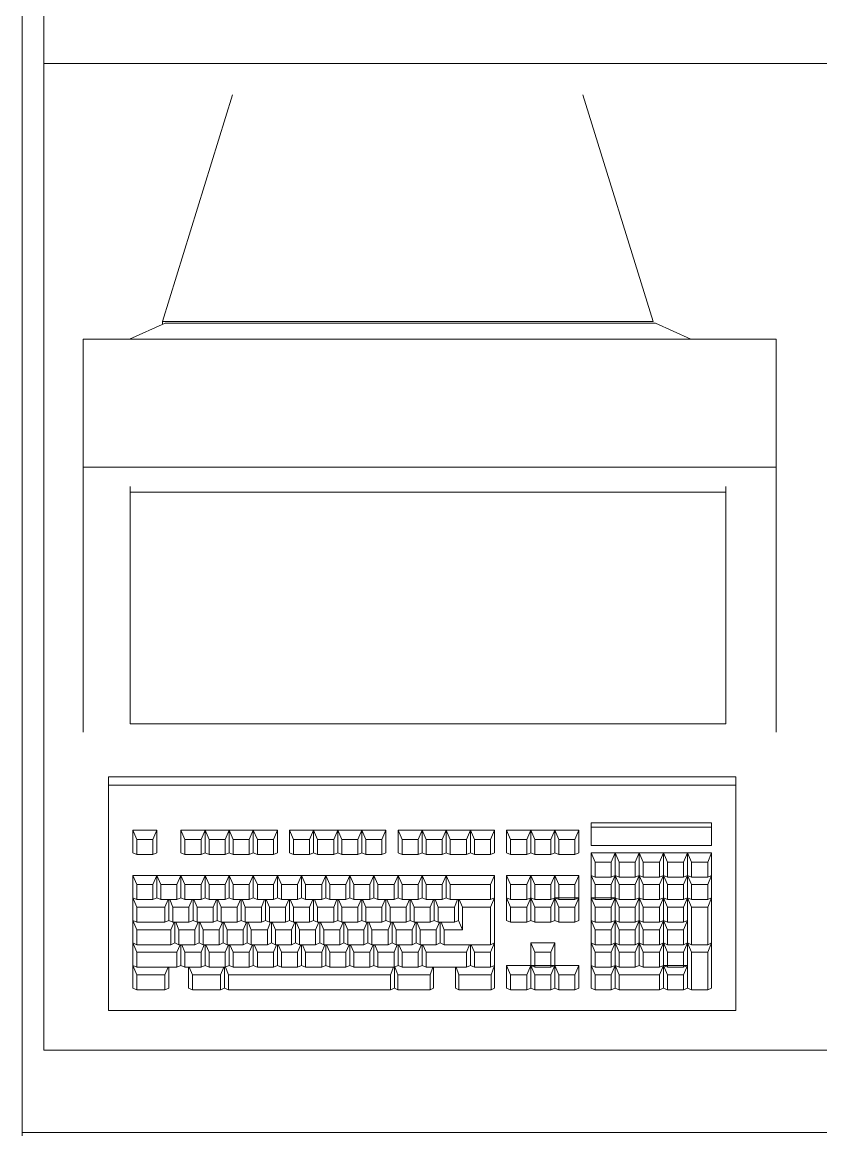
# Model space of a CAD drawing. Header units: inches. Extents: x -281 to 5521, y -151 to 3105.
# Drawn here: x 4214.73 to 4226.12, y 1950.99 to 1966.87 of the extents above; entities that cross this region are included whole.
import ezdxf

# ---------------------------------------------------------------- set-up
doc = ezdxf.new("R2010")
doc.units = ezdxf.units.IN
doc.header["$LTSCALE"] = 48
doc.header["$MEASUREMENT"] = 0
doc.layers.add('Q-SPCQ', color=91, linetype='CONTINUOUS', lineweight=9)

# ---------------------------------------------------------------- blocks, each defined once
blk = doc.blocks.new('Pyxis Med Station 3692 - PYXIS MEDSTATION-299292-SECOND FLOOR INFUSION PLAN')
at = {"layer": 'Q-SPCQ'}
for p, q in [((-12.004, 15.43), (-12.004, -11.923)), ((-11.699, 3.327), (-11.699, 15.326)), ((-11.699, -10.749), (-11.699, 3.327)), ((10.492, 3.327), (-11.699, 3.327)), ((-10.004, -0.357), (-9.004, 2.88)), ((-4.004, 2.88), (-3.004, -0.357)), ((-10.474, -0.605), (-9.968, -0.378)), ((-10.004, -0.357), (-10.004, -0.394)), ((-3.004, -0.357), (-10.004, -0.357)), ((-9.968, -0.378), (-2.968, -0.378)), ((-2.968, -0.378), (-2.463, -0.605)), ((-11.136, -2.432), (-11.136, -0.605)), ((-1.248, -0.605), (-11.136, -0.605)), ((-1.248, -0.605), (-1.248, -2.432)), ((-11.136, -6.211), (-11.136, -2.432)), ((-1.248, -2.432), (-11.136, -2.432)), ((-1.248, -2.432), (-1.248, -6.211)), ((-10.463, -2.789), (-10.463, -2.707)), ((-10.463, -6.093), (-10.463, -2.789)), ((-1.968, -2.789), (-10.463, -2.789)), ((-1.968, -2.707), (-1.968, -2.789)), ((-1.968, -2.789), (-1.968, -6.093)), ((-1.968, -6.093), (-10.463, -6.093)), ((-10.773, -6.85), (-1.824, -6.85)), ((-10.773, -6.969), (-10.773, -6.85)), ((-10.773, -6.85), (-1.824, -6.85)), ((-10.773, -6.969), (-10.773, -10.183)), ((-10.773, -6.969), (-1.824, -6.969)), ((-10.773, -6.969), (-10.773, -10.183)), ((-10.773, -6.969), (-1.824, -6.969)), ((-1.824, -6.969), (-1.824, -6.85)), ((-1.824, -6.969), (-1.824, -6.85)), ((-1.824, -10.183), (-1.824, -6.969)), ((-1.824, -10.183), (-1.824, -6.969)), ((-10.429, -7.933), (-10.429, -7.612)), ((-10.429, -7.612), (-10.084, -7.612)), ((-10.429, -7.612), (-10.371, -7.744)), ((-10.142, -7.744), (-10.084, -7.612)), ((-10.084, -7.933), (-10.084, -7.612)), ((-9.396, -7.612), (-9.74, -7.612)), ((-9.74, -7.933), (-9.74, -7.612)), ((-9.74, -7.612), (-9.683, -7.744)), ((-9.396, -7.612), (-9.453, -7.744)), ((-9.396, -7.612), (-9.052, -7.612)), ((-9.396, -7.612), (-9.339, -7.744)), ((-9.396, -7.612), (-9.396, -7.933)), ((-9.396, -7.612), (-9.396, -7.933)), ((-9.109, -7.744), (-9.052, -7.612)), ((-8.708, -7.612), (-9.052, -7.612)), ((-9.052, -7.933), (-9.052, -7.612)), ((-9.052, -7.933), (-9.052, -7.612)), ((-8.995, -7.744), (-9.052, -7.612)), ((-8.765, -7.744), (-8.708, -7.612)), ((-8.364, -7.612), (-8.708, -7.612)), ((-8.708, -7.933), (-8.708, -7.612)), ((-8.708, -7.933), (-8.708, -7.612)), ((-8.65, -7.744), (-8.708, -7.612)), ((-8.364, -7.612), (-8.421, -7.744)), ((-8.364, -7.612), (-8.364, -7.933)), ((-8.191, -7.612), (-7.847, -7.612)), ((-8.191, -7.612), (-8.191, -7.933)), ((-8.134, -7.744), (-8.191, -7.612)), ((-7.905, -7.744), (-7.847, -7.612)), ((-7.847, -7.612), (-7.503, -7.612)), ((-7.847, -7.612), (-7.847, -7.933)), ((-7.847, -7.612), (-7.847, -7.933)), ((-7.847, -7.612), (-7.79, -7.744)), ((-7.56, -7.744), (-7.503, -7.612)), ((-7.503, -7.933), (-7.503, -7.612)), ((-7.503, -7.933), (-7.503, -7.612)), ((-7.503, -7.612), (-7.159, -7.612)), ((-7.503, -7.612), (-7.446, -7.744)), ((-7.159, -7.612), (-7.216, -7.744)), ((-6.815, -7.612), (-7.159, -7.612)), ((-7.159, -7.933), (-7.159, -7.612)), ((-7.159, -7.933), (-7.159, -7.612)), ((-7.101, -7.744), (-7.159, -7.612)), ((-6.872, -7.744), (-6.815, -7.612)), ((-6.815, -7.933), (-6.815, -7.612)), ((-6.643, -7.933), (-6.643, -7.612)), ((-6.643, -7.612), (-6.298, -7.612)), ((-6.643, -7.612), (-6.585, -7.744)), ((-6.298, -7.612), (-6.356, -7.744)), ((-5.954, -7.612), (-6.298, -7.612)), ((-6.298, -7.933), (-6.298, -7.612)), ((-6.298, -7.933), (-6.298, -7.612)), ((-6.241, -7.744), (-6.298, -7.612)), ((-5.954, -7.612), (-6.012, -7.744)), ((-5.954, -7.612), (-5.61, -7.612)), ((-5.954, -7.612), (-5.897, -7.744)), ((-5.954, -7.612), (-5.954, -7.933)), ((-5.954, -7.612), (-5.954, -7.933)), ((-5.61, -7.612), (-5.667, -7.744)), ((-5.61, -7.612), (-5.266, -7.612)), ((-5.61, -7.612), (-5.553, -7.744)), ((-5.61, -7.612), (-5.61, -7.933)), ((-5.61, -7.612), (-5.61, -7.933)), ((-5.266, -7.612), (-5.323, -7.744)), ((-5.266, -7.612), (-5.266, -7.933)), ((-5.094, -7.933), (-5.094, -7.612)), ((-4.749, -7.612), (-5.094, -7.612)), ((-5.036, -7.744), (-5.094, -7.612)), ((-4.749, -7.612), (-4.807, -7.744)), ((-4.406, -7.612), (-4.749, -7.612)), ((-4.749, -7.612), (-4.749, -7.933)), ((-4.749, -7.612), (-4.749, -7.933)), ((-4.749, -7.612), (-4.692, -7.744)), ((-4.406, -7.612), (-4.463, -7.744)), ((-4.406, -7.612), (-4.061, -7.612)), ((-4.406, -7.933), (-4.406, -7.612)), ((-4.406, -7.933), (-4.406, -7.612)), ((-4.406, -7.612), (-4.348, -7.744)), ((-4.118, -7.744), (-4.061, -7.612)), ((-4.061, -7.933), (-4.061, -7.612)), ((-3.889, -7.507), (-2.168, -7.507)), ((-3.889, -7.569), (-3.889, -7.507)), ((-2.168, -7.569), (-3.889, -7.569)), ((-3.889, -7.828), (-3.889, -7.569)), ((-3.889, -7.828), (-3.889, -7.569)), ((-2.168, -7.569), (-3.889, -7.569)), ((-2.168, -7.569), (-2.168, -7.507)), ((-2.168, -7.569), (-2.168, -7.828)), ((-2.168, -7.569), (-2.168, -7.828)), ((-10.371, -7.959), (-10.371, -7.744)), ((-10.142, -7.744), (-10.371, -7.744)), ((-10.142, -7.959), (-10.142, -7.744)), ((-9.453, -7.744), (-9.683, -7.744)), ((-9.683, -7.744), (-9.683, -7.959)), ((-9.453, -7.959), (-9.453, -7.744)), ((-9.109, -7.744), (-9.339, -7.744)), ((-9.339, -7.744), (-9.339, -7.959)), ((-9.109, -7.744), (-9.109, -7.959)), ((-8.765, -7.744), (-8.995, -7.744)), ((-8.995, -7.959), (-8.995, -7.744)), ((-8.765, -7.959), (-8.765, -7.744)), ((-8.421, -7.744), (-8.65, -7.744)), ((-8.65, -7.744), (-8.65, -7.959)), ((-8.421, -7.959), (-8.421, -7.744)), ((-8.134, -7.959), (-8.134, -7.744)), ((-8.134, -7.744), (-7.905, -7.744)), ((-7.905, -7.744), (-7.905, -7.959)), ((-7.79, -7.959), (-7.79, -7.744)), ((-7.56, -7.744), (-7.79, -7.744)), ((-7.56, -7.744), (-7.56, -7.959)), ((-7.446, -7.959), (-7.446, -7.744)), ((-7.446, -7.744), (-7.216, -7.744)), ((-7.216, -7.959), (-7.216, -7.744)), ((-6.872, -7.744), (-7.101, -7.744)), ((-7.101, -7.744), (-7.101, -7.959)), ((-6.872, -7.744), (-6.872, -7.959)), ((-6.585, -7.744), (-6.585, -7.959)), ((-6.585, -7.744), (-6.356, -7.744)), ((-6.356, -7.959), (-6.356, -7.744)), ((-6.241, -7.959), (-6.241, -7.744)), ((-6.241, -7.744), (-6.012, -7.744)), ((-6.012, -7.959), (-6.012, -7.744)), ((-5.897, -7.744), (-5.667, -7.744)), ((-5.897, -7.744), (-5.897, -7.959)), ((-5.667, -7.959), (-5.667, -7.744)), ((-5.553, -7.959), (-5.553, -7.744)), ((-5.323, -7.744), (-5.553, -7.744)), ((-5.323, -7.959), (-5.323, -7.744)), ((-5.036, -7.744), (-5.036, -7.959)), ((-5.036, -7.744), (-4.807, -7.744)), ((-4.807, -7.959), (-4.807, -7.744)), ((-4.692, -7.959), (-4.692, -7.744)), ((-4.463, -7.744), (-4.692, -7.744)), ((-4.463, -7.744), (-4.463, -7.959)), ((-4.118, -7.744), (-4.348, -7.744)), ((-4.348, -7.744), (-4.348, -7.959)), ((-4.118, -7.744), (-4.118, -7.959)), ((-10.429, -7.933), (-10.371, -7.959)), ((-10.142, -7.959), (-10.084, -7.933)), ((-9.74, -7.933), (-9.683, -7.959)), ((-9.453, -7.959), (-9.396, -7.933)), ((-9.339, -7.959), (-9.396, -7.933)), ((-9.109, -7.959), (-9.052, -7.933)), ((-9.052, -7.933), (-8.995, -7.959)), ((-8.765, -7.959), (-8.708, -7.933)), ((-8.708, -7.933), (-8.65, -7.959)), ((-8.421, -7.959), (-8.364, -7.933)), ((-8.134, -7.959), (-8.191, -7.933)), ((-7.847, -7.933), (-7.905, -7.959)), ((-7.79, -7.959), (-7.847, -7.933)), ((-7.503, -7.933), (-7.56, -7.959)), ((-7.503, -7.933), (-7.446, -7.959)), ((-7.159, -7.933), (-7.216, -7.959)), ((-7.159, -7.933), (-7.101, -7.959)), ((-6.815, -7.933), (-6.872, -7.959)), ((-6.643, -7.933), (-6.585, -7.959)), ((-6.356, -7.959), (-6.298, -7.933)), ((-6.298, -7.933), (-6.241, -7.959)), ((-5.954, -7.933), (-6.012, -7.959)), ((-5.897, -7.959), (-5.954, -7.933)), ((-5.667, -7.959), (-5.61, -7.933)), ((-5.553, -7.959), (-5.61, -7.933)), ((-5.323, -7.959), (-5.266, -7.933)), ((-5.094, -7.933), (-5.036, -7.959)), ((-4.807, -7.959), (-4.749, -7.933)), ((-4.692, -7.959), (-4.749, -7.933)), ((-4.406, -7.933), (-4.463, -7.959)), ((-4.406, -7.933), (-4.348, -7.959)), ((-4.118, -7.959), (-4.061, -7.933)), ((-3.889, -7.828), (-2.168, -7.828)), ((-3.889, -7.933), (-3.545, -7.933)), ((-3.889, -7.933), (-3.832, -8.066)), ((-3.889, -7.938), (-3.889, -8.255)), ((-3.602, -8.066), (-3.545, -7.933)), ((-3.545, -7.933), (-3.201, -7.933)), ((-3.545, -7.933), (-3.487, -8.066)), ((-3.545, -8.255), (-3.545, -7.938)), ((-3.545, -8.255), (-3.545, -7.938)), ((-3.258, -8.066), (-3.201, -7.933)), ((-3.201, -8.255), (-3.201, -7.933)), ((-3.201, -7.933), (-2.856, -7.933)), ((-3.144, -8.066), (-3.201, -7.933)), ((-3.201, -8.255), (-3.201, -7.938)), ((-2.856, -7.933), (-2.914, -8.066)), ((-2.856, -7.933), (-2.856, -8.255)), ((-2.856, -7.933), (-2.856, -8.255)), ((-2.856, -7.933), (-2.513, -7.933)), ((-2.799, -8.066), (-2.856, -7.933)), ((-2.513, -7.933), (-2.57, -8.066)), ((-2.168, -7.933), (-2.513, -7.933)), ((-2.455, -8.066), (-2.513, -7.933)), ((-2.513, -8.255), (-2.513, -7.938)), ((-2.513, -8.255), (-2.513, -7.938)), ((-2.225, -8.066), (-2.168, -7.933)), ((-2.168, -8.255), (-2.168, -7.938)), ((-10.142, -7.959), (-10.371, -7.959)), ((-9.453, -7.959), (-9.683, -7.959)), ((-9.109, -7.959), (-9.339, -7.959)), ((-8.765, -7.959), (-8.995, -7.959)), ((-8.421, -7.959), (-8.65, -7.959)), ((-8.134, -7.959), (-7.905, -7.959)), ((-7.79, -7.959), (-7.56, -7.959)), ((-7.446, -7.959), (-7.216, -7.959)), ((-7.101, -7.959), (-6.872, -7.959)), ((-6.356, -7.959), (-6.585, -7.959)), ((-6.241, -7.959), (-6.012, -7.959)), ((-5.667, -7.959), (-5.897, -7.959)), ((-5.553, -7.959), (-5.323, -7.959)), ((-4.807, -7.959), (-5.036, -7.959)), ((-4.692, -7.959), (-4.463, -7.959)), ((-4.118, -7.959), (-4.348, -7.959)), ((-3.832, -8.28), (-3.832, -8.066)), ((-3.602, -8.066), (-3.832, -8.066)), ((-3.602, -8.28), (-3.602, -8.066)), ((-3.258, -8.066), (-3.487, -8.066)), ((-3.487, -8.066), (-3.487, -8.28)), ((-3.258, -8.066), (-3.258, -8.28)), ((-3.144, -8.28), (-3.144, -8.066)), ((-3.144, -8.066), (-2.917, -8.066)), ((-2.914, -8.28), (-2.914, -8.066)), ((-2.799, -8.28), (-2.799, -8.066)), ((-2.799, -8.066), (-2.57, -8.066)), ((-2.57, -8.28), (-2.57, -8.066)), ((-2.225, -8.066), (-2.455, -8.066)), ((-2.455, -8.28), (-2.455, -8.066)), ((-2.225, -8.28), (-2.225, -8.066)), ((-10.429, -8.576), (-10.429, -8.255)), ((-10.429, -8.255), (-10.084, -8.255)), ((-10.371, -8.387), (-10.429, -8.255)), ((-10.084, -8.255), (-10.142, -8.387)), ((-10.084, -8.255), (-10.084, -8.576)), ((-10.084, -8.255), (-10.084, -8.576)), ((-10.084, -8.255), (-9.74, -8.255)), ((-10.027, -8.387), (-10.084, -8.255)), ((-9.798, -8.387), (-9.74, -8.255)), ((-9.396, -8.255), (-9.74, -8.255)), ((-9.74, -8.255), (-9.74, -8.576)), ((-9.74, -8.255), (-9.74, -8.576)), ((-9.683, -8.387), (-9.74, -8.255)), ((-9.396, -8.255), (-9.453, -8.387)), ((-9.396, -8.576), (-9.396, -8.255)), ((-9.396, -8.576), (-9.396, -8.255)), ((-9.052, -8.255), (-9.396, -8.255)), ((-9.339, -8.387), (-9.396, -8.255)), ((-9.052, -8.255), (-9.109, -8.387)), ((-9.052, -8.255), (-8.708, -8.255)), ((-9.052, -8.255), (-9.052, -8.576)), ((-9.052, -8.255), (-9.052, -8.576)), ((-9.052, -8.255), (-8.995, -8.387)), ((-8.765, -8.387), (-8.708, -8.255)), ((-8.708, -8.576), (-8.708, -8.255)), ((-8.708, -8.576), (-8.708, -8.255)), ((-8.708, -8.255), (-8.364, -8.255)), ((-8.708, -8.255), (-8.65, -8.387)), ((-8.421, -8.387), (-8.364, -8.255)), ((-8.364, -8.576), (-8.364, -8.255)), ((-8.364, -8.576), (-8.364, -8.255)), ((-8.364, -8.255), (-8.019, -8.255)), ((-8.306, -8.387), (-8.364, -8.255)), ((-8.019, -8.255), (-8.077, -8.387)), ((-8.019, -8.576), (-8.019, -8.255)), ((-8.019, -8.576), (-8.019, -8.255)), ((-8.019, -8.255), (-7.675, -8.255)), ((-8.019, -8.255), (-7.962, -8.387)), ((-7.675, -8.255), (-7.732, -8.387)), ((-7.675, -8.255), (-7.675, -8.576)), ((-7.675, -8.255), (-7.675, -8.576)), ((-7.675, -8.255), (-7.331, -8.255)), ((-7.675, -8.255), (-7.618, -8.387)), ((-7.388, -8.387), (-7.331, -8.255)), ((-6.987, -8.255), (-7.331, -8.255)), ((-7.331, -8.255), (-7.331, -8.576)), ((-7.331, -8.255), (-7.331, -8.576)), ((-7.274, -8.387), (-7.331, -8.255)), ((-7.044, -8.387), (-6.987, -8.255)), ((-6.987, -8.576), (-6.987, -8.255)), ((-6.987, -8.576), (-6.987, -8.255)), ((-6.643, -8.255), (-6.987, -8.255)), ((-6.987, -8.255), (-6.929, -8.387)), ((-6.643, -8.255), (-6.7, -8.387)), ((-6.298, -8.255), (-6.643, -8.255)), ((-6.643, -8.576), (-6.643, -8.255)), ((-6.643, -8.576), (-6.643, -8.255)), ((-6.585, -8.387), (-6.643, -8.255)), ((-6.298, -8.255), (-6.356, -8.387)), ((-5.954, -8.255), (-6.298, -8.255)), ((-6.298, -8.576), (-6.298, -8.255)), ((-6.298, -8.576), (-6.298, -8.255)), ((-6.241, -8.387), (-6.298, -8.255)), ((-5.954, -8.255), (-6.012, -8.387)), ((-5.954, -8.576), (-5.954, -8.255)), ((-5.954, -8.576), (-5.954, -8.255)), ((-5.954, -8.255), (-5.266, -8.255)), ((-5.897, -8.387), (-5.954, -8.255)), ((-5.266, -8.255), (-5.323, -8.387)), ((-5.266, -8.576), (-5.266, -8.255)), ((-4.749, -8.255), (-5.094, -8.255)), ((-5.094, -8.255), (-5.094, -8.576)), ((-5.094, -8.255), (-5.036, -8.387)), ((-4.749, -8.255), (-4.807, -8.387)), ((-4.749, -8.255), (-4.406, -8.255)), ((-4.749, -8.255), (-4.749, -8.576)), ((-4.749, -8.255), (-4.749, -8.576)), ((-4.692, -8.387), (-4.749, -8.255)), ((-4.463, -8.387), (-4.406, -8.255)), ((-4.061, -8.255), (-4.406, -8.255)), ((-4.406, -8.576), (-4.406, -8.255)), ((-4.406, -8.576), (-4.406, -8.255)), ((-4.406, -8.255), (-4.348, -8.387)), ((-4.118, -8.387), (-4.061, -8.255)), ((-4.061, -8.576), (-4.061, -8.255)), ((-3.889, -8.255), (-3.889, -8.576)), ((-3.889, -8.255), (-3.832, -8.387)), ((-3.832, -8.28), (-3.889, -8.255)), ((-3.545, -8.255), (-3.602, -8.387)), ((-3.602, -8.28), (-3.545, -8.255)), ((-3.545, -8.255), (-3.545, -8.576)), ((-3.545, -8.255), (-3.545, -8.576)), ((-3.545, -8.255), (-3.487, -8.387)), ((-3.545, -8.255), (-3.487, -8.28)), ((-3.258, -8.387), (-3.201, -8.255)), ((-3.258, -8.28), (-3.201, -8.255)), ((-3.201, -8.576), (-3.201, -8.255)), ((-3.201, -8.576), (-3.201, -8.255)), ((-3.201, -8.255), (-3.144, -8.387)), ((-3.201, -8.255), (-3.144, -8.28)), ((-2.914, -8.387), (-2.856, -8.255)), ((-2.914, -8.28), (-2.856, -8.255)), ((-2.799, -8.387), (-2.856, -8.255)), ((-2.856, -8.255), (-2.856, -8.576)), ((-2.856, -8.255), (-2.856, -8.576)), ((-2.799, -8.28), (-2.856, -8.255)), ((-2.513, -8.255), (-2.57, -8.387)), ((-2.57, -8.28), (-2.513, -8.255)), ((-2.513, -8.255), (-2.513, -8.576)), ((-2.455, -8.28), (-2.513, -8.255)), ((-2.513, -8.255), (-2.513, -8.576)), ((-2.455, -8.387), (-2.513, -8.255)), ((-2.225, -8.28), (-2.168, -8.255)), ((-2.168, -8.255), (-2.225, -8.387)), ((-2.168, -8.255), (-2.168, -8.576)), ((-10.371, -8.601), (-10.371, -8.387)), ((-10.371, -8.387), (-10.142, -8.387)), ((-10.142, -8.387), (-10.142, -8.601)), ((-9.798, -8.387), (-10.027, -8.387)), ((-10.027, -8.387), (-10.027, -8.601)), ((-9.798, -8.387), (-9.798, -8.601)), ((-9.683, -8.601), (-9.683, -8.387)), ((-9.683, -8.387), (-9.453, -8.387)), ((-9.453, -8.601), (-9.453, -8.387)), ((-9.109, -8.387), (-9.339, -8.387)), ((-9.339, -8.387), (-9.339, -8.601)), ((-9.109, -8.601), (-9.109, -8.387)), ((-8.995, -8.601), (-8.995, -8.387)), ((-8.765, -8.387), (-8.995, -8.387)), ((-8.765, -8.387), (-8.765, -8.601)), ((-8.65, -8.601), (-8.65, -8.387)), ((-8.421, -8.387), (-8.65, -8.387)), ((-8.421, -8.601), (-8.421, -8.387)), ((-8.306, -8.387), (-8.077, -8.387)), ((-8.306, -8.387), (-8.306, -8.601)), ((-8.077, -8.601), (-8.077, -8.387)), ((-7.732, -8.387), (-7.962, -8.387)), ((-7.962, -8.387), (-7.962, -8.601)), ((-7.732, -8.387), (-7.732, -8.601)), ((-7.618, -8.601), (-7.618, -8.387)), ((-7.618, -8.387), (-7.388, -8.387)), ((-7.388, -8.601), (-7.388, -8.387)), ((-7.044, -8.387), (-7.274, -8.387)), ((-7.274, -8.601), (-7.274, -8.387)), ((-7.044, -8.387), (-7.044, -8.601)), ((-6.929, -8.601), (-6.929, -8.387)), ((-6.7, -8.387), (-6.929, -8.387)), ((-6.7, -8.601), (-6.7, -8.387)), ((-6.585, -8.601), (-6.585, -8.387)), ((-6.585, -8.387), (-6.356, -8.387)), ((-6.356, -8.601), (-6.356, -8.387)), ((-6.012, -8.387), (-6.241, -8.387)), ((-6.241, -8.387), (-6.241, -8.601)), ((-6.012, -8.601), (-6.012, -8.387)), ((-5.897, -8.601), (-5.897, -8.387)), ((-5.897, -8.387), (-5.323, -8.387)), ((-5.323, -8.601), (-5.323, -8.387)), ((-5.036, -8.601), (-5.036, -8.387)), ((-4.807, -8.387), (-5.036, -8.387)), ((-4.807, -8.601), (-4.807, -8.387)), ((-4.692, -8.387), (-4.463, -8.387)), ((-4.692, -8.387), (-4.692, -8.601)), ((-4.463, -8.601), (-4.463, -8.387)), ((-4.118, -8.387), (-4.348, -8.387)), ((-4.348, -8.387), (-4.348, -8.601)), ((-4.118, -8.601), (-4.118, -8.387)), ((-3.602, -8.28), (-3.832, -8.28)), ((-3.832, -8.601), (-3.832, -8.387)), ((-3.602, -8.387), (-3.832, -8.387)), ((-3.602, -8.601), (-3.602, -8.387)), ((-3.258, -8.28), (-3.487, -8.28)), ((-3.258, -8.387), (-3.487, -8.387)), ((-3.487, -8.601), (-3.487, -8.387)), ((-3.258, -8.601), (-3.258, -8.387)), ((-3.144, -8.28), (-2.914, -8.28)), ((-2.917, -8.387), (-3.144, -8.387)), ((-3.144, -8.387), (-3.144, -8.601)), ((-2.914, -8.601), (-2.914, -8.387)), ((-2.57, -8.28), (-2.799, -8.28)), ((-2.799, -8.601), (-2.799, -8.387)), ((-2.799, -8.387), (-2.57, -8.387)), ((-2.57, -8.601), (-2.57, -8.387)), ((-2.225, -8.28), (-2.455, -8.28)), ((-2.225, -8.387), (-2.455, -8.387)), ((-2.455, -8.387), (-2.455, -8.601)), ((-2.225, -8.387), (-2.225, -8.601)), ((-10.429, -8.576), (-10.371, -8.601)), ((-10.429, -8.897), (-10.429, -8.576)), ((-10.371, -8.708), (-10.429, -8.576)), ((-10.371, -8.601), (-10.142, -8.601)), ((-10.371, -8.923), (-10.371, -8.708)), ((-10.371, -8.708), (-9.97, -8.708)), ((-10.371, -8.923), (-10.371, -8.708)), ((-10.371, -8.708), (-9.97, -8.708)), ((-10.084, -8.576), (-10.142, -8.601)), ((-10.084, -8.576), (-10.027, -8.601)), ((-9.798, -8.601), (-10.027, -8.601)), ((-9.97, -8.708), (-9.923, -8.601)), ((-9.97, -8.708), (-9.97, -8.923)), ((-9.97, -8.708), (-9.97, -8.923)), ((-9.912, -8.601), (-9.912, -8.897)), ((-9.912, -8.897), (-9.912, -8.601)), ((-9.855, -8.708), (-9.901, -8.601)), ((-9.626, -8.708), (-9.855, -8.708)), ((-9.855, -8.708), (-9.855, -8.923)), ((-9.74, -8.576), (-9.798, -8.601)), ((-9.683, -8.601), (-9.74, -8.576)), ((-9.683, -8.601), (-9.453, -8.601)), ((-9.626, -8.708), (-9.579, -8.601)), ((-9.626, -8.708), (-9.626, -8.923)), ((-9.568, -8.897), (-9.568, -8.601)), ((-9.568, -8.897), (-9.568, -8.601)), ((-9.511, -8.708), (-9.557, -8.601)), ((-9.511, -8.923), (-9.511, -8.708)), ((-9.511, -8.708), (-9.281, -8.708)), ((-9.396, -8.576), (-9.453, -8.601)), ((-9.396, -8.576), (-9.339, -8.601)), ((-9.109, -8.601), (-9.339, -8.601)), ((-9.281, -8.708), (-9.235, -8.601)), ((-9.281, -8.923), (-9.281, -8.708)), ((-9.224, -8.897), (-9.224, -8.601)), ((-9.224, -8.897), (-9.224, -8.601)), ((-9.213, -8.601), (-9.167, -8.708)), ((-8.937, -8.708), (-9.167, -8.708)), ((-9.167, -8.923), (-9.167, -8.708)), ((-9.109, -8.601), (-9.052, -8.576)), ((-8.995, -8.601), (-9.052, -8.576)), ((-8.995, -8.601), (-8.765, -8.601)), ((-8.937, -8.708), (-8.891, -8.601)), ((-8.937, -8.708), (-8.937, -8.923)), ((-8.88, -8.897), (-8.88, -8.601)), ((-8.88, -8.897), (-8.88, -8.601)), ((-8.822, -8.708), (-8.869, -8.601)), ((-8.822, -8.923), (-8.822, -8.708)), ((-8.593, -8.708), (-8.822, -8.708)), ((-8.708, -8.576), (-8.765, -8.601)), ((-8.708, -8.576), (-8.65, -8.601)), ((-8.65, -8.601), (-8.421, -8.601)), ((-8.547, -8.601), (-8.593, -8.708)), ((-8.593, -8.923), (-8.593, -8.708)), ((-8.536, -8.601), (-8.536, -8.897)), ((-8.536, -8.601), (-8.536, -8.897)), ((-8.525, -8.601), (-8.478, -8.708)), ((-8.478, -8.708), (-8.478, -8.923)), ((-8.478, -8.708), (-8.249, -8.708)), ((-8.364, -8.576), (-8.421, -8.601)), ((-8.364, -8.576), (-8.306, -8.601)), ((-8.077, -8.601), (-8.306, -8.601)), ((-8.202, -8.601), (-8.249, -8.708)), ((-8.249, -8.923), (-8.249, -8.708)), ((-8.191, -8.601), (-8.191, -8.897)), ((-8.191, -8.601), (-8.191, -8.897)), ((-8.18, -8.601), (-8.134, -8.708)), ((-8.134, -8.923), (-8.134, -8.708)), ((-7.905, -8.708), (-8.134, -8.708)), ((-8.077, -8.601), (-8.019, -8.576)), ((-8.019, -8.576), (-7.962, -8.601)), ((-7.962, -8.601), (-7.732, -8.601)), ((-7.858, -8.601), (-7.905, -8.708)), ((-7.905, -8.923), (-7.905, -8.708)), ((-7.847, -8.897), (-7.847, -8.601)), ((-7.847, -8.897), (-7.847, -8.601)), ((-7.79, -8.708), (-7.836, -8.601)), ((-7.79, -8.923), (-7.79, -8.708)), ((-7.79, -8.708), (-7.56, -8.708)), ((-7.675, -8.576), (-7.732, -8.601)), ((-7.618, -8.601), (-7.675, -8.576)), ((-7.618, -8.601), (-7.388, -8.601)), ((-7.514, -8.601), (-7.56, -8.708)), ((-7.56, -8.923), (-7.56, -8.708)), ((-7.503, -8.897), (-7.503, -8.601)), ((-7.503, -8.897), (-7.503, -8.601)), ((-7.446, -8.708), (-7.492, -8.601)), ((-7.446, -8.923), (-7.446, -8.708)), ((-7.216, -8.708), (-7.446, -8.708)), ((-7.388, -8.601), (-7.331, -8.576)), ((-7.274, -8.601), (-7.331, -8.576)), ((-7.044, -8.601), (-7.274, -8.601)), ((-7.216, -8.708), (-7.17, -8.601)), ((-7.216, -8.923), (-7.216, -8.708)), ((-7.159, -8.601), (-7.159, -8.897)), ((-7.159, -8.601), (-7.159, -8.897)), ((-7.148, -8.601), (-7.101, -8.708)), ((-7.101, -8.923), (-7.101, -8.708)), ((-7.101, -8.708), (-6.872, -8.708)), ((-6.987, -8.576), (-7.044, -8.601)), ((-6.987, -8.576), (-6.929, -8.601)), ((-6.7, -8.601), (-6.929, -8.601)), ((-6.826, -8.601), (-6.872, -8.708)), ((-6.872, -8.923), (-6.872, -8.708)), ((-6.815, -8.601), (-6.815, -8.897)), ((-6.815, -8.601), (-6.815, -8.897)), ((-6.757, -8.708), (-6.804, -8.601)), ((-6.757, -8.708), (-6.757, -8.923)), ((-6.757, -8.708), (-6.528, -8.708)), ((-6.7, -8.601), (-6.643, -8.576)), ((-6.643, -8.576), (-6.585, -8.601)), ((-6.356, -8.601), (-6.585, -8.601)), ((-6.481, -8.601), (-6.528, -8.708)), ((-6.528, -8.923), (-6.528, -8.708)), ((-6.47, -8.601), (-6.47, -8.897)), ((-6.47, -8.601), (-6.47, -8.897)), ((-6.459, -8.601), (-6.413, -8.708)), ((-6.413, -8.923), (-6.413, -8.708)), ((-6.184, -8.708), (-6.413, -8.708)), ((-6.356, -8.601), (-6.298, -8.576)), ((-6.298, -8.576), (-6.241, -8.601)), ((-6.012, -8.601), (-6.241, -8.601)), ((-6.138, -8.601), (-6.184, -8.708)), ((-6.184, -8.923), (-6.184, -8.708)), ((-6.126, -8.601), (-6.126, -8.897)), ((-6.126, -8.601), (-6.126, -8.897)), ((-6.115, -8.601), (-6.069, -8.708)), ((-6.069, -8.923), (-6.069, -8.708)), ((-5.839, -8.708), (-6.069, -8.708)), ((-6.012, -8.601), (-5.954, -8.576)), ((-5.954, -8.576), (-5.897, -8.601)), ((-5.323, -8.601), (-5.897, -8.601)), ((-5.793, -8.601), (-5.839, -8.708)), ((-5.839, -8.923), (-5.839, -8.708)), ((-5.782, -8.897), (-5.782, -8.601)), ((-5.782, -8.897), (-5.782, -8.601)), ((-5.771, -8.601), (-5.725, -8.708)), ((-5.725, -9.03), (-5.725, -8.708)), ((-5.725, -8.708), (-5.323, -8.708)), ((-5.266, -8.576), (-5.323, -8.601)), ((-5.266, -8.576), (-5.323, -8.708)), ((-5.323, -9.244), (-5.323, -8.708)), ((-5.266, -8.576), (-5.266, -9.218)), ((-5.036, -8.601), (-5.094, -8.576)), ((-5.094, -8.576), (-5.094, -8.897)), ((-5.036, -8.708), (-5.094, -8.576)), ((-4.807, -8.601), (-5.036, -8.601)), ((-4.807, -8.708), (-5.036, -8.708)), ((-5.036, -8.708), (-5.036, -8.923)), ((-4.807, -8.601), (-4.749, -8.576)), ((-4.807, -8.708), (-4.749, -8.576)), ((-4.807, -8.708), (-4.807, -8.923)), ((-4.749, -8.576), (-4.692, -8.601)), ((-4.749, -8.897), (-4.749, -8.576)), ((-4.749, -8.897), (-4.749, -8.576)), ((-4.692, -8.708), (-4.749, -8.576)), ((-4.463, -8.601), (-4.692, -8.601)), ((-4.463, -8.708), (-4.692, -8.708)), ((-4.692, -8.923), (-4.692, -8.708)), ((-4.463, -8.601), (-4.406, -8.576)), ((-4.463, -8.708), (-4.406, -8.576)), ((-4.463, -8.708), (-4.463, -8.923)), ((-4.061, -8.576), (-4.406, -8.576)), ((-4.406, -8.576), (-4.348, -8.601)), ((-4.406, -8.897), (-4.406, -8.576)), ((-4.406, -8.897), (-4.406, -8.576)), ((-4.348, -8.708), (-4.406, -8.576)), ((-4.118, -8.601), (-4.348, -8.601)), ((-4.118, -8.708), (-4.348, -8.708)), ((-4.348, -8.708), (-4.348, -8.923)), ((-4.118, -8.601), (-4.061, -8.576)), ((-4.061, -8.576), (-4.118, -8.708)), ((-4.118, -8.708), (-4.118, -8.923)), ((-4.061, -8.576), (-4.061, -8.897)), ((-3.832, -8.601), (-3.889, -8.576)), ((-3.889, -8.897), (-3.889, -8.576)), ((-3.545, -8.576), (-3.889, -8.576)), ((-3.889, -8.576), (-3.832, -8.708)), ((-3.832, -8.601), (-3.602, -8.601)), ((-3.602, -8.708), (-3.832, -8.708)), ((-3.832, -8.708), (-3.832, -8.923)), ((-3.545, -8.576), (-3.602, -8.601)), ((-3.545, -8.576), (-3.602, -8.708)), ((-3.602, -8.923), (-3.602, -8.708)), ((-3.545, -8.576), (-3.545, -8.897)), ((-3.545, -8.576), (-3.545, -8.897)), ((-3.545, -8.576), (-3.487, -8.601)), ((-3.545, -8.576), (-3.487, -8.708)), ((-3.258, -8.601), (-3.487, -8.601)), ((-3.487, -8.923), (-3.487, -8.708)), ((-3.258, -8.708), (-3.487, -8.708)), ((-3.258, -8.601), (-3.201, -8.576)), ((-3.201, -8.576), (-3.258, -8.708)), ((-3.258, -8.708), (-3.258, -8.923)), ((-3.201, -8.576), (-3.144, -8.601)), ((-3.201, -8.576), (-3.201, -8.897)), ((-3.201, -8.576), (-3.201, -8.897)), ((-3.201, -8.576), (-3.144, -8.708)), ((-2.914, -8.601), (-3.144, -8.601)), ((-3.144, -8.708), (-3.144, -8.923)), ((-3.144, -8.708), (-2.917, -8.708)), ((-2.914, -8.601), (-2.856, -8.576)), ((-2.856, -8.576), (-2.914, -8.708)), ((-2.914, -8.923), (-2.914, -8.708)), ((-2.799, -8.601), (-2.856, -8.576)), ((-2.856, -8.897), (-2.856, -8.576)), ((-2.856, -8.897), (-2.856, -8.576)), ((-2.799, -8.708), (-2.856, -8.576)), ((-2.799, -8.601), (-2.57, -8.601)), ((-2.799, -8.923), (-2.799, -8.708)), ((-2.799, -8.708), (-2.57, -8.708)), ((-2.57, -8.601), (-2.513, -8.576)), ((-2.513, -8.576), (-2.57, -8.708)), ((-2.57, -8.923), (-2.57, -8.708)), ((-2.513, -8.576), (-2.513, -8.897)), ((-2.513, -8.576), (-2.513, -9.218)), ((-2.455, -8.601), (-2.513, -8.576)), ((-2.455, -8.708), (-2.513, -8.576)), ((-2.225, -8.601), (-2.455, -8.601)), ((-2.455, -8.708), (-2.225, -8.708)), ((-2.455, -8.708), (-2.455, -9.244)), ((-2.455, -8.708), (-2.225, -8.708)), ((-2.455, -8.708), (-2.455, -9.244)), ((-2.225, -8.601), (-2.168, -8.576)), ((-2.225, -8.708), (-2.168, -8.576)), ((-2.225, -8.708), (-2.225, -9.244)), ((-2.225, -8.708), (-2.225, -9.244)), ((-2.168, -9.218), (-2.168, -8.576)), ((-10.429, -9.218), (-10.429, -8.897)), ((-10.371, -8.923), (-10.429, -8.897)), ((-10.371, -9.03), (-10.429, -8.897)), ((-10.371, -8.923), (-9.97, -8.923)), ((-10.371, -8.923), (-9.97, -8.923)), ((-10.371, -9.244), (-10.371, -9.03)), ((-9.884, -9.03), (-10.371, -9.03)), ((-9.97, -8.923), (-9.912, -8.897)), ((-9.855, -8.923), (-9.912, -8.897)), ((-9.884, -9.03), (-9.838, -8.923)), ((-9.884, -9.244), (-9.884, -9.03)), ((-9.855, -8.923), (-9.626, -8.923)), ((-9.827, -9.218), (-9.827, -8.923)), ((-9.827, -9.218), (-9.827, -8.923)), ((-9.815, -8.923), (-9.769, -9.03)), ((-9.54, -9.03), (-9.769, -9.03)), ((-9.769, -9.244), (-9.769, -9.03)), ((-9.568, -8.897), (-9.626, -8.923)), ((-9.568, -8.897), (-9.511, -8.923)), ((-9.54, -9.03), (-9.493, -8.923)), ((-9.54, -9.244), (-9.54, -9.03)), ((-9.511, -8.923), (-9.281, -8.923)), ((-9.482, -9.218), (-9.482, -8.923)), ((-9.482, -9.218), (-9.482, -8.923)), ((-9.471, -8.923), (-9.425, -9.03)), ((-9.195, -9.03), (-9.425, -9.03)), ((-9.425, -9.244), (-9.425, -9.03)), ((-9.281, -8.923), (-9.224, -8.897)), ((-9.167, -8.923), (-9.224, -8.897)), ((-9.195, -9.03), (-9.149, -8.923)), ((-9.195, -9.244), (-9.195, -9.03)), ((-8.937, -8.923), (-9.167, -8.923)), ((-9.138, -9.218), (-9.138, -8.923)), ((-9.138, -9.218), (-9.138, -8.923)), ((-9.08, -9.03), (-9.127, -8.923)), ((-9.08, -9.244), (-9.08, -9.03)), ((-9.078, -9.03), (-8.851, -9.03)), ((-8.937, -8.923), (-8.88, -8.897)), ((-8.822, -8.923), (-8.88, -8.897)), ((-8.805, -8.923), (-8.851, -9.03)), ((-8.851, -9.244), (-8.851, -9.03)), ((-8.593, -8.923), (-8.822, -8.923)), ((-8.794, -8.923), (-8.794, -9.218)), ((-8.794, -8.923), (-8.794, -9.218)), ((-8.783, -8.923), (-8.737, -9.03)), ((-8.737, -9.244), (-8.737, -9.03)), ((-8.507, -9.03), (-8.737, -9.03)), ((-8.593, -8.923), (-8.536, -8.897)), ((-8.478, -8.923), (-8.536, -8.897)), ((-8.507, -9.03), (-8.461, -8.923)), ((-8.507, -9.244), (-8.507, -9.03)), ((-8.249, -8.923), (-8.478, -8.923)), ((-8.45, -8.923), (-8.45, -9.218)), ((-8.45, -8.923), (-8.45, -9.218)), ((-8.438, -8.923), (-8.392, -9.03)), ((-8.163, -9.03), (-8.392, -9.03)), ((-8.392, -9.244), (-8.392, -9.03)), ((-8.249, -8.923), (-8.191, -8.897)), ((-8.134, -8.923), (-8.191, -8.897)), ((-8.163, -9.03), (-8.117, -8.923)), ((-8.163, -9.244), (-8.163, -9.03)), ((-8.134, -8.923), (-7.905, -8.923)), ((-8.106, -9.218), (-8.106, -8.923)), ((-8.106, -9.218), (-8.106, -8.923)), ((-8.095, -8.923), (-8.048, -9.03)), ((-8.048, -9.244), (-8.048, -9.03)), ((-7.819, -9.03), (-8.048, -9.03)), ((-7.905, -8.923), (-7.847, -8.897)), ((-7.847, -8.897), (-7.79, -8.923)), ((-7.819, -9.03), (-7.772, -8.923)), ((-7.819, -9.244), (-7.819, -9.03)), ((-7.79, -8.923), (-7.56, -8.923)), ((-7.761, -9.218), (-7.761, -8.923)), ((-7.761, -9.218), (-7.761, -8.923)), ((-7.704, -9.03), (-7.75, -8.923)), ((-7.704, -9.03), (-7.704, -9.244)), ((-7.704, -9.03), (-7.475, -9.03)), ((-7.503, -8.897), (-7.56, -8.923)), ((-7.503, -8.897), (-7.446, -8.923)), ((-7.428, -8.923), (-7.475, -9.03)), ((-7.475, -9.244), (-7.475, -9.03)), ((-7.216, -8.923), (-7.446, -8.923)), ((-7.417, -9.218), (-7.417, -8.923)), ((-7.417, -9.218), (-7.417, -8.923)), ((-7.406, -8.923), (-7.359, -9.03)), ((-7.359, -9.03), (-7.13, -9.03)), ((-7.359, -9.03), (-7.359, -9.244)), ((-7.216, -8.923), (-7.159, -8.897)), ((-7.101, -8.923), (-7.159, -8.897)), ((-7.084, -8.923), (-7.13, -9.03)), ((-7.13, -9.244), (-7.13, -9.03)), ((-7.101, -8.923), (-6.872, -8.923)), ((-7.073, -9.218), (-7.073, -8.923)), ((-7.073, -9.218), (-7.073, -8.923)), ((-7.062, -8.923), (-7.016, -9.03)), ((-7.016, -9.244), (-7.016, -9.03)), ((-6.786, -9.03), (-7.016, -9.03)), ((-6.872, -8.923), (-6.815, -8.897)), ((-6.757, -8.923), (-6.815, -8.897)), ((-6.74, -8.923), (-6.786, -9.03)), ((-6.786, -9.244), (-6.786, -9.03)), ((-6.528, -8.923), (-6.757, -8.923)), ((-6.729, -9.218), (-6.729, -8.923)), ((-6.729, -9.218), (-6.729, -8.923)), ((-6.671, -9.03), (-6.718, -8.923)), ((-6.671, -9.03), (-6.442, -9.03)), ((-6.671, -9.03), (-6.671, -9.244)), ((-6.528, -8.923), (-6.47, -8.897)), ((-6.413, -8.923), (-6.47, -8.897)), ((-6.442, -9.03), (-6.396, -8.923)), ((-6.442, -9.244), (-6.442, -9.03)), ((-6.413, -8.923), (-6.184, -8.923)), ((-6.385, -9.218), (-6.385, -8.923)), ((-6.385, -9.218), (-6.385, -8.923)), ((-6.374, -8.923), (-6.327, -9.03)), ((-6.327, -9.244), (-6.327, -9.03)), ((-6.098, -9.03), (-6.327, -9.03)), ((-6.126, -8.897), (-6.184, -8.923)), ((-6.069, -8.923), (-6.126, -8.897)), ((-6.098, -9.03), (-6.051, -8.923)), ((-6.098, -9.244), (-6.098, -9.03)), ((-5.839, -8.923), (-6.069, -8.923)), ((-6.04, -9.218), (-6.04, -8.923)), ((-6.04, -9.218), (-6.04, -8.923)), ((-5.983, -9.03), (-6.029, -8.923)), ((-5.983, -9.03), (-5.983, -9.244)), ((-5.983, -9.03), (-5.725, -9.03)), ((-5.839, -8.923), (-5.782, -8.897)), ((-5.782, -8.897), (-5.725, -9.03)), ((-5.094, -8.897), (-5.036, -8.923)), ((-4.807, -8.923), (-5.036, -8.923)), ((-4.807, -8.923), (-4.749, -8.897)), ((-4.749, -8.897), (-4.692, -8.923)), ((-4.692, -8.923), (-4.463, -8.923)), ((-4.406, -8.897), (-4.463, -8.923)), ((-4.406, -8.897), (-4.348, -8.923)), ((-4.118, -8.923), (-4.348, -8.923)), ((-4.061, -8.897), (-4.118, -8.923)), ((-3.889, -8.897), (-3.889, -9.218)), ((-3.889, -8.897), (-3.832, -8.923)), ((-3.889, -8.897), (-3.832, -9.03)), ((-3.602, -8.923), (-3.832, -8.923)), ((-3.602, -9.03), (-3.832, -9.03)), ((-3.832, -9.03), (-3.832, -9.244)), ((-3.545, -8.897), (-3.602, -8.923)), ((-3.602, -9.03), (-3.545, -8.897)), ((-3.602, -9.03), (-3.602, -9.244)), ((-3.487, -8.923), (-3.545, -8.897)), ((-3.487, -9.03), (-3.545, -8.897)), ((-3.545, -9.218), (-3.545, -8.897)), ((-3.545, -9.218), (-3.545, -8.897)), ((-3.487, -8.923), (-3.258, -8.923)), ((-3.487, -9.03), (-3.258, -9.03)), ((-3.487, -9.03), (-3.487, -9.244)), ((-3.258, -8.923), (-3.201, -8.897)), ((-3.201, -8.897), (-3.258, -9.03)), ((-3.258, -9.244), (-3.258, -9.03)), ((-3.201, -8.897), (-3.144, -8.923)), ((-3.201, -8.897), (-3.201, -9.218)), ((-3.201, -8.897), (-3.201, -9.218)), ((-3.201, -8.897), (-3.144, -9.03)), ((-2.917, -8.923), (-3.144, -8.923)), ((-2.917, -9.03), (-3.144, -9.03)), ((-3.144, -9.244), (-3.144, -9.03)), ((-2.856, -8.897), (-2.914, -8.923)), ((-2.856, -8.897), (-2.914, -9.03)), ((-2.914, -9.244), (-2.914, -9.03)), ((-2.856, -8.897), (-2.799, -8.923)), ((-2.856, -8.897), (-2.856, -9.218)), ((-2.856, -8.897), (-2.856, -9.218)), ((-2.856, -8.897), (-2.799, -9.03)), ((-2.799, -8.923), (-2.57, -8.923)), ((-2.799, -9.244), (-2.799, -9.03)), ((-2.799, -9.03), (-2.57, -9.03)), ((-2.513, -8.897), (-2.57, -8.923)), ((-2.513, -8.897), (-2.57, -9.03)), ((-2.57, -9.244), (-2.57, -9.03)), ((-2.513, -8.897), (-2.513, -9.218)), ((-10.429, -9.54), (-10.429, -9.218)), ((-10.371, -9.244), (-10.429, -9.218)), ((-10.371, -9.351), (-10.429, -9.218)), ((-10.371, -9.244), (-9.884, -9.244)), ((-10.371, -9.565), (-10.371, -9.351)), ((-9.798, -9.351), (-10.371, -9.351)), ((-10.371, -9.565), (-10.371, -9.351)), ((-9.798, -9.351), (-10.371, -9.351)), ((-9.884, -9.244), (-9.827, -9.218)), ((-9.827, -9.218), (-9.769, -9.244)), ((-9.798, -9.351), (-9.751, -9.244)), ((-9.798, -9.351), (-9.798, -9.565)), ((-9.798, -9.351), (-9.798, -9.565)), ((-9.54, -9.244), (-9.769, -9.244)), ((-9.74, -9.244), (-9.74, -9.54)), ((-9.74, -9.54), (-9.74, -9.244)), ((-9.729, -9.244), (-9.683, -9.351)), ((-9.453, -9.351), (-9.683, -9.351)), ((-9.683, -9.351), (-9.683, -9.565)), ((-9.54, -9.244), (-9.482, -9.218)), ((-9.482, -9.218), (-9.425, -9.244)), ((-9.453, -9.351), (-9.407, -9.244)), ((-9.453, -9.565), (-9.453, -9.351)), ((-9.195, -9.244), (-9.425, -9.244)), ((-9.396, -9.54), (-9.396, -9.244)), ((-9.396, -9.54), (-9.396, -9.244)), ((-9.339, -9.351), (-9.385, -9.244)), ((-9.339, -9.351), (-9.339, -9.565)), ((-9.339, -9.351), (-9.109, -9.351)), ((-9.195, -9.244), (-9.138, -9.218)), ((-9.138, -9.218), (-9.08, -9.244)), ((-9.063, -9.244), (-9.109, -9.351)), ((-9.109, -9.565), (-9.109, -9.351)), ((-8.851, -9.244), (-9.078, -9.244)), ((-9.052, -9.244), (-9.052, -9.54)), ((-9.052, -9.244), (-9.052, -9.54)), ((-8.995, -9.351), (-9.041, -9.244)), ((-8.995, -9.565), (-8.995, -9.351)), ((-8.995, -9.351), (-8.765, -9.351)), ((-8.851, -9.244), (-8.794, -9.218)), ((-8.794, -9.218), (-8.737, -9.244)), ((-8.719, -9.244), (-8.765, -9.351)), ((-8.765, -9.565), (-8.765, -9.351)), ((-8.737, -9.244), (-8.507, -9.244)), ((-8.708, -9.54), (-8.708, -9.244)), ((-8.708, -9.54), (-8.708, -9.244)), ((-8.65, -9.351), (-8.697, -9.244)), ((-8.65, -9.565), (-8.65, -9.351)), ((-8.421, -9.351), (-8.65, -9.351)), ((-8.507, -9.244), (-8.45, -9.218)), ((-8.392, -9.244), (-8.45, -9.218)), ((-8.375, -9.244), (-8.421, -9.351)), ((-8.421, -9.565), (-8.421, -9.351)), ((-8.163, -9.244), (-8.392, -9.244)), ((-8.364, -9.54), (-8.364, -9.244)), ((-8.364, -9.54), (-8.364, -9.244)), ((-8.306, -9.351), (-8.353, -9.244)), ((-8.306, -9.565), (-8.306, -9.351)), ((-8.077, -9.351), (-8.306, -9.351)), ((-8.163, -9.244), (-8.106, -9.218)), ((-8.106, -9.218), (-8.048, -9.244)), ((-8.03, -9.244), (-8.077, -9.351)), ((-8.077, -9.565), (-8.077, -9.351)), ((-7.819, -9.244), (-8.048, -9.244)), ((-8.019, -9.54), (-8.019, -9.244)), ((-8.019, -9.54), (-8.019, -9.244)), ((-7.962, -9.351), (-8.008, -9.244)), ((-7.962, -9.351), (-7.962, -9.565)), ((-7.962, -9.351), (-7.732, -9.351)), ((-7.819, -9.244), (-7.761, -9.218)), ((-7.704, -9.244), (-7.761, -9.218)), ((-7.686, -9.244), (-7.732, -9.351)), ((-7.732, -9.565), (-7.732, -9.351)), ((-7.475, -9.244), (-7.704, -9.244)), ((-7.675, -9.54), (-7.675, -9.244)), ((-7.675, -9.54), (-7.675, -9.244)), ((-7.618, -9.351), (-7.664, -9.244)), ((-7.618, -9.565), (-7.618, -9.351)), ((-7.618, -9.351), (-7.388, -9.351)), ((-7.475, -9.244), (-7.417, -9.218)), ((-7.417, -9.218), (-7.359, -9.244)), ((-7.342, -9.244), (-7.388, -9.351)), ((-7.388, -9.565), (-7.388, -9.351)), ((-7.13, -9.244), (-7.359, -9.244)), ((-7.331, -9.244), (-7.331, -9.54)), ((-7.331, -9.244), (-7.331, -9.54)), ((-7.32, -9.244), (-7.274, -9.351)), ((-7.274, -9.565), (-7.274, -9.351)), ((-7.044, -9.351), (-7.274, -9.351)), ((-7.073, -9.218), (-7.13, -9.244)), ((-7.073, -9.218), (-7.016, -9.244)), ((-6.998, -9.244), (-7.044, -9.351)), ((-7.044, -9.565), (-7.044, -9.351)), ((-6.786, -9.244), (-7.016, -9.244)), ((-6.987, -9.54), (-6.987, -9.244)), ((-6.987, -9.54), (-6.987, -9.244)), ((-6.976, -9.244), (-6.929, -9.351)), ((-6.7, -9.351), (-6.929, -9.351)), ((-6.929, -9.351), (-6.929, -9.565)), ((-6.786, -9.244), (-6.729, -9.218)), ((-6.729, -9.218), (-6.671, -9.244)), ((-6.7, -9.351), (-6.654, -9.244)), ((-6.7, -9.351), (-6.7, -9.565)), ((-6.442, -9.244), (-6.671, -9.244)), ((-6.643, -9.54), (-6.643, -9.244)), ((-6.643, -9.54), (-6.643, -9.244)), ((-6.632, -9.244), (-6.585, -9.351)), ((-6.585, -9.565), (-6.585, -9.351)), ((-6.356, -9.351), (-6.585, -9.351)), ((-6.385, -9.218), (-6.442, -9.244)), ((-6.385, -9.218), (-6.327, -9.244)), ((-6.309, -9.244), (-6.356, -9.351)), ((-6.356, -9.565), (-6.356, -9.351)), ((-6.327, -9.244), (-6.098, -9.244)), ((-6.298, -9.244), (-6.298, -9.54)), ((-6.298, -9.244), (-6.298, -9.54)), ((-6.241, -9.351), (-6.287, -9.244)), ((-6.241, -9.351), (-5.667, -9.351)), ((-6.241, -9.351), (-6.241, -9.565)), ((-6.098, -9.244), (-6.04, -9.218)), ((-6.04, -9.218), (-5.983, -9.244)), ((-5.323, -9.244), (-5.983, -9.244)), ((-5.667, -9.351), (-5.621, -9.244)), ((-5.667, -9.351), (-5.667, -9.565)), ((-5.61, -9.244), (-5.61, -9.54)), ((-5.61, -9.244), (-5.61, -9.54)), ((-5.553, -9.351), (-5.599, -9.244)), ((-5.553, -9.351), (-5.323, -9.351)), ((-5.553, -9.351), (-5.553, -9.565)), ((-5.323, -9.244), (-5.266, -9.218)), ((-5.266, -9.218), (-5.323, -9.351)), ((-5.323, -9.565), (-5.323, -9.351)), ((-5.266, -9.54), (-5.266, -9.218)), ((-4.406, -9.218), (-4.749, -9.218)), ((-4.749, -9.218), (-4.749, -9.54)), ((-4.749, -9.218), (-4.692, -9.351)), ((-4.463, -9.351), (-4.692, -9.351)), ((-4.692, -9.565), (-4.692, -9.351)), ((-4.406, -9.218), (-4.463, -9.351)), ((-4.463, -9.351), (-4.463, -9.565)), ((-4.406, -9.54), (-4.406, -9.218)), ((-3.889, -9.54), (-3.889, -9.218)), ((-3.889, -9.218), (-3.832, -9.244)), ((-3.889, -9.218), (-3.832, -9.351)), ((-3.832, -9.244), (-3.602, -9.244)), ((-3.602, -9.351), (-3.832, -9.351)), ((-3.832, -9.565), (-3.832, -9.351)), ((-3.545, -9.218), (-3.602, -9.244)), ((-3.602, -9.351), (-3.545, -9.218)), ((-3.602, -9.565), (-3.602, -9.351)), ((-3.545, -9.54), (-3.545, -9.218)), ((-3.545, -9.54), (-3.545, -9.218)), ((-3.545, -9.218), (-3.487, -9.244)), ((-3.487, -9.351), (-3.545, -9.218)), ((-3.258, -9.244), (-3.487, -9.244)), ((-3.487, -9.351), (-3.487, -9.565)), ((-3.487, -9.351), (-3.258, -9.351)), ((-3.258, -9.244), (-3.201, -9.218)), ((-3.201, -9.218), (-3.258, -9.351)), ((-3.258, -9.565), (-3.258, -9.351)), ((-3.144, -9.244), (-3.201, -9.218)), ((-3.201, -9.54), (-3.201, -9.218)), ((-3.201, -9.54), (-3.201, -9.218)), ((-3.144, -9.351), (-3.201, -9.218)), ((-2.917, -9.244), (-3.144, -9.244)), ((-3.144, -9.351), (-3.144, -9.565)), ((-3.144, -9.351), (-2.917, -9.351)), ((-2.914, -9.244), (-2.856, -9.218)), ((-2.856, -9.218), (-2.914, -9.351)), ((-2.914, -9.565), (-2.914, -9.351)), ((-2.856, -9.218), (-2.799, -9.244)), ((-2.856, -9.218), (-2.799, -9.351)), ((-2.856, -9.218), (-2.856, -9.54)), ((-2.856, -9.218), (-2.856, -9.54)), ((-2.799, -9.244), (-2.57, -9.244)), ((-2.799, -9.351), (-2.57, -9.351)), ((-2.799, -9.351), (-2.799, -9.565)), ((-2.57, -9.244), (-2.513, -9.218)), ((-2.513, -9.218), (-2.57, -9.351)), ((-2.57, -9.565), (-2.57, -9.351)), ((-2.513, -9.218), (-2.513, -9.54)), ((-2.513, -9.218), (-2.513, -9.861)), ((-2.455, -9.244), (-2.513, -9.218)), ((-2.455, -9.351), (-2.513, -9.218)), ((-2.455, -9.244), (-2.225, -9.244)), ((-2.455, -9.244), (-2.225, -9.244)), ((-2.455, -9.887), (-2.455, -9.351)), ((-2.455, -9.351), (-2.225, -9.351)), ((-2.455, -9.887), (-2.455, -9.351)), ((-2.455, -9.351), (-2.225, -9.351)), ((-2.168, -9.218), (-2.225, -9.244)), ((-2.168, -9.218), (-2.225, -9.351)), ((-2.225, -9.887), (-2.225, -9.351)), ((-2.225, -9.887), (-2.225, -9.351)), ((-2.168, -9.218), (-2.168, -9.861)), ((-10.429, -9.54), (-10.429, -9.861)), ((-10.371, -9.565), (-10.429, -9.54)), ((-10.429, -9.54), (-10.371, -9.673)), ((-10.371, -9.565), (-9.798, -9.565)), ((-10.371, -9.565), (-9.798, -9.565)), ((-10.371, -9.887), (-10.371, -9.673)), ((-10.371, -9.673), (-9.97, -9.673)), ((-10.371, -9.887), (-10.371, -9.673)), ((-10.371, -9.673), (-9.97, -9.673)), ((-9.923, -9.565), (-9.97, -9.673)), ((-9.97, -9.673), (-9.97, -9.887)), ((-9.97, -9.673), (-9.97, -9.887)), ((-9.912, -9.565), (-9.912, -9.861)), ((-9.74, -9.54), (-9.798, -9.565)), ((-9.74, -9.54), (-9.683, -9.565)), ((-9.453, -9.565), (-9.683, -9.565)), ((-9.634, -9.861), (-9.634, -9.565)), ((-9.623, -9.565), (-9.577, -9.673)), ((-9.577, -9.887), (-9.577, -9.673)), ((-9.175, -9.673), (-9.577, -9.673)), ((-9.577, -9.887), (-9.577, -9.673)), ((-9.175, -9.673), (-9.577, -9.673)), ((-9.453, -9.565), (-9.396, -9.54)), ((-9.396, -9.54), (-9.339, -9.565)), ((-9.339, -9.565), (-9.109, -9.565)), ((-9.175, -9.673), (-9.129, -9.565)), ((-9.175, -9.887), (-9.175, -9.673)), ((-9.175, -9.887), (-9.175, -9.673)), ((-9.118, -9.565), (-9.118, -9.861)), ((-9.118, -9.565), (-9.118, -9.861)), ((-9.052, -9.54), (-9.109, -9.565)), ((-9.06, -9.673), (-9.107, -9.564)), ((-9.06, -9.887), (-9.06, -9.673)), ((-9.06, -9.673), (-6.752, -9.673)), ((-9.06, -9.887), (-9.06, -9.673)), ((-9.06, -9.673), (-6.752, -9.673)), ((-8.995, -9.565), (-9.052, -9.54)), ((-8.765, -9.565), (-8.995, -9.565)), ((-8.765, -9.565), (-8.708, -9.54)), ((-8.708, -9.54), (-8.65, -9.565)), ((-8.421, -9.565), (-8.65, -9.565)), ((-8.421, -9.565), (-8.364, -9.54)), ((-8.306, -9.565), (-8.364, -9.54)), ((-8.306, -9.565), (-8.077, -9.565)), ((-8.077, -9.565), (-8.019, -9.54)), ((-8.019, -9.54), (-7.962, -9.565)), ((-7.962, -9.565), (-7.732, -9.565)), ((-7.675, -9.54), (-7.732, -9.565)), ((-7.675, -9.54), (-7.618, -9.565)), ((-7.618, -9.565), (-7.388, -9.565)), ((-7.388, -9.565), (-7.331, -9.54)), ((-7.274, -9.565), (-7.331, -9.54)), ((-7.274, -9.565), (-7.044, -9.565)), ((-6.987, -9.54), (-7.044, -9.565)), ((-6.987, -9.54), (-6.929, -9.565)), ((-6.7, -9.565), (-6.929, -9.565)), ((-6.752, -9.673), (-6.706, -9.565)), ((-6.752, -9.673), (-6.752, -9.887)), ((-6.752, -9.673), (-6.752, -9.887)), ((-6.643, -9.54), (-6.7, -9.565)), ((-6.695, -9.861), (-6.695, -9.563)), ((-6.695, -9.563), (-6.695, -9.861)), ((-6.648, -9.673), (-6.688, -9.559)), ((-6.183, -9.673), (-6.648, -9.673)), ((-6.648, -9.887), (-6.648, -9.673)), ((-6.643, -9.54), (-6.585, -9.565)), ((-6.585, -9.565), (-6.356, -9.565)), ((-6.356, -9.565), (-6.298, -9.54)), ((-6.241, -9.565), (-6.298, -9.54)), ((-6.241, -9.565), (-5.667, -9.565)), ((-6.183, -9.673), (-6.146, -9.565)), ((-6.183, -9.887), (-6.183, -9.673)), ((-6.137, -9.565), (-6.137, -9.861)), ((-5.823, -9.565), (-5.823, -9.861)), ((-5.814, -9.565), (-5.777, -9.673)), ((-5.312, -9.673), (-5.777, -9.673)), ((-5.777, -9.673), (-5.777, -9.887)), ((-5.61, -9.54), (-5.667, -9.565)), ((-5.61, -9.54), (-5.553, -9.565)), ((-5.323, -9.565), (-5.553, -9.565)), ((-5.323, -9.565), (-5.266, -9.54)), ((-5.266, -9.54), (-5.312, -9.673)), ((-5.312, -9.887), (-5.312, -9.673)), ((-5.266, -9.54), (-5.266, -9.861)), ((-5.094, -9.54), (-4.749, -9.54)), ((-5.094, -9.54), (-5.094, -9.861)), ((-5.036, -9.673), (-5.094, -9.54)), ((-5.036, -9.887), (-5.036, -9.673)), ((-5.036, -9.673), (-4.807, -9.673)), ((-4.807, -9.673), (-4.749, -9.54)), ((-4.807, -9.673), (-4.807, -9.887)), ((-4.406, -9.54), (-4.749, -9.54)), ((-4.692, -9.565), (-4.749, -9.54)), ((-4.749, -9.861), (-4.749, -9.54)), ((-4.749, -9.861), (-4.749, -9.54)), ((-4.749, -9.54), (-4.692, -9.673)), ((-4.692, -9.565), (-4.463, -9.565)), ((-4.692, -9.887), (-4.692, -9.673)), ((-4.463, -9.673), (-4.692, -9.673)), ((-4.406, -9.54), (-4.463, -9.565)), ((-4.463, -9.673), (-4.406, -9.54)), ((-4.463, -9.673), (-4.463, -9.887)), ((-4.406, -9.54), (-4.061, -9.54)), ((-4.406, -9.54), (-4.406, -9.861)), ((-4.406, -9.54), (-4.406, -9.861)), ((-4.406, -9.54), (-4.348, -9.673)), ((-4.118, -9.673), (-4.348, -9.673)), ((-4.348, -9.673), (-4.348, -9.887)), ((-4.061, -9.54), (-4.118, -9.673)), ((-4.118, -9.887), (-4.118, -9.673)), ((-4.061, -9.861), (-4.061, -9.54)), ((-3.889, -9.54), (-3.832, -9.565)), ((-3.889, -9.54), (-3.889, -9.861)), ((-3.889, -9.54), (-3.832, -9.673)), ((-3.602, -9.565), (-3.832, -9.565)), ((-3.832, -9.673), (-3.602, -9.673)), ((-3.832, -9.673), (-3.832, -9.887)), ((-3.602, -9.565), (-3.545, -9.54)), ((-3.602, -9.673), (-3.545, -9.54)), ((-3.602, -9.887), (-3.602, -9.673)), ((-3.545, -9.861), (-3.545, -9.54)), ((-3.545, -9.861), (-3.545, -9.54)), ((-3.545, -9.54), (-3.487, -9.565)), ((-3.487, -9.673), (-3.545, -9.54)), ((-3.487, -9.565), (-3.258, -9.565)), ((-3.487, -9.887), (-3.487, -9.673)), ((-3.487, -9.673), (-2.917, -9.673)), ((-3.487, -9.887), (-3.487, -9.673)), ((-3.487, -9.673), (-2.917, -9.673)), ((-3.201, -9.54), (-3.258, -9.565)), ((-3.201, -9.54), (-3.144, -9.565)), ((-2.917, -9.565), (-3.144, -9.565)), ((-2.914, -9.565), (-2.856, -9.54)), ((-2.914, -9.673), (-2.856, -9.54)), ((-2.914, -9.887), (-2.914, -9.673)), ((-2.914, -9.887), (-2.914, -9.673)), ((-2.856, -9.861), (-2.856, -9.54)), ((-2.856, -9.861), (-2.856, -9.54)), ((-2.856, -9.54), (-2.513, -9.54)), ((-2.856, -9.54), (-2.799, -9.565)), ((-2.799, -9.673), (-2.856, -9.54)), ((-2.57, -9.565), (-2.799, -9.565)), ((-2.799, -9.887), (-2.799, -9.673)), ((-2.799, -9.673), (-2.57, -9.673)), ((-2.513, -9.54), (-2.57, -9.565)), ((-2.57, -9.673), (-2.513, -9.54)), ((-2.57, -9.887), (-2.57, -9.673)), ((-2.513, -9.861), (-2.513, -9.54)), ((-10.371, -9.887), (-10.429, -9.861)), ((-10.371, -9.887), (-9.97, -9.887)), ((-10.371, -9.887), (-9.97, -9.887)), ((-9.912, -9.861), (-9.97, -9.887)), ((-9.577, -9.887), (-9.634, -9.861)), ((-9.175, -9.887), (-9.577, -9.887)), ((-9.175, -9.887), (-9.577, -9.887)), ((-9.175, -9.887), (-9.118, -9.861)), ((-9.06, -9.887), (-9.118, -9.861)), ((-9.06, -9.887), (-6.752, -9.887)), ((-9.06, -9.887), (-6.752, -9.887)), ((-6.752, -9.887), (-6.695, -9.861)), ((-6.648, -9.887), (-6.695, -9.861)), ((-6.183, -9.887), (-6.648, -9.887)), ((-6.183, -9.887), (-6.137, -9.861)), ((-5.823, -9.861), (-5.777, -9.887)), ((-5.312, -9.887), (-5.777, -9.887)), ((-5.312, -9.887), (-5.266, -9.861)), ((-5.036, -9.887), (-5.094, -9.861)), ((-5.036, -9.887), (-4.807, -9.887)), ((-4.749, -9.861), (-4.807, -9.887)), ((-4.692, -9.887), (-4.749, -9.861)), ((-4.692, -9.887), (-4.463, -9.887)), ((-4.463, -9.887), (-4.406, -9.861)), ((-4.406, -9.861), (-4.348, -9.887)), ((-4.118, -9.887), (-4.348, -9.887)), ((-4.061, -9.861), (-4.118, -9.887)), ((-3.832, -9.887), (-3.889, -9.861)), ((-3.602, -9.887), (-3.832, -9.887)), ((-3.602, -9.887), (-3.545, -9.861)), ((-3.545, -9.861), (-3.487, -9.887)), ((-2.914, -9.887), (-3.487, -9.887)), ((-2.914, -9.887), (-3.487, -9.887)), ((-2.856, -9.861), (-2.914, -9.887)), ((-2.799, -9.887), (-2.856, -9.861)), ((-2.57, -9.887), (-2.799, -9.887)), ((-2.513, -9.861), (-2.57, -9.887)), ((-2.455, -9.887), (-2.513, -9.861)), ((-2.455, -9.887), (-2.225, -9.887)), ((-2.455, -9.887), (-2.225, -9.887)), ((-2.168, -9.861), (-2.225, -9.887)), ((-10.773, -10.159), (-10.773, -10.183)), ((-1.824, -10.159), (-1.824, -10.183)), ((-1.824, -10.183), (-10.773, -10.183)), ((-1.824, -10.183), (-10.773, -10.183)), ((10.492, -10.749), (-11.699, -10.749)), ((-12.004, -11.923), (-12.004, -11.968)), ((-12.004, -11.923), (10.782, -11.923))]:
    blk.add_line(p, q, dxfattribs=at)

msp = doc.modelspace()

# ---------------------------------------------------------------- block references
at = {"layer": 'Q-SPCQ'}
msp.add_blockref('Pyxis Med Station 3692 - PYXIS MEDSTATION-299292-SECOND FLOOR INFUSION PLAN', (4226.736, 1962.956), dxfattribs=at)

doc.saveas('drawing.dxf')
